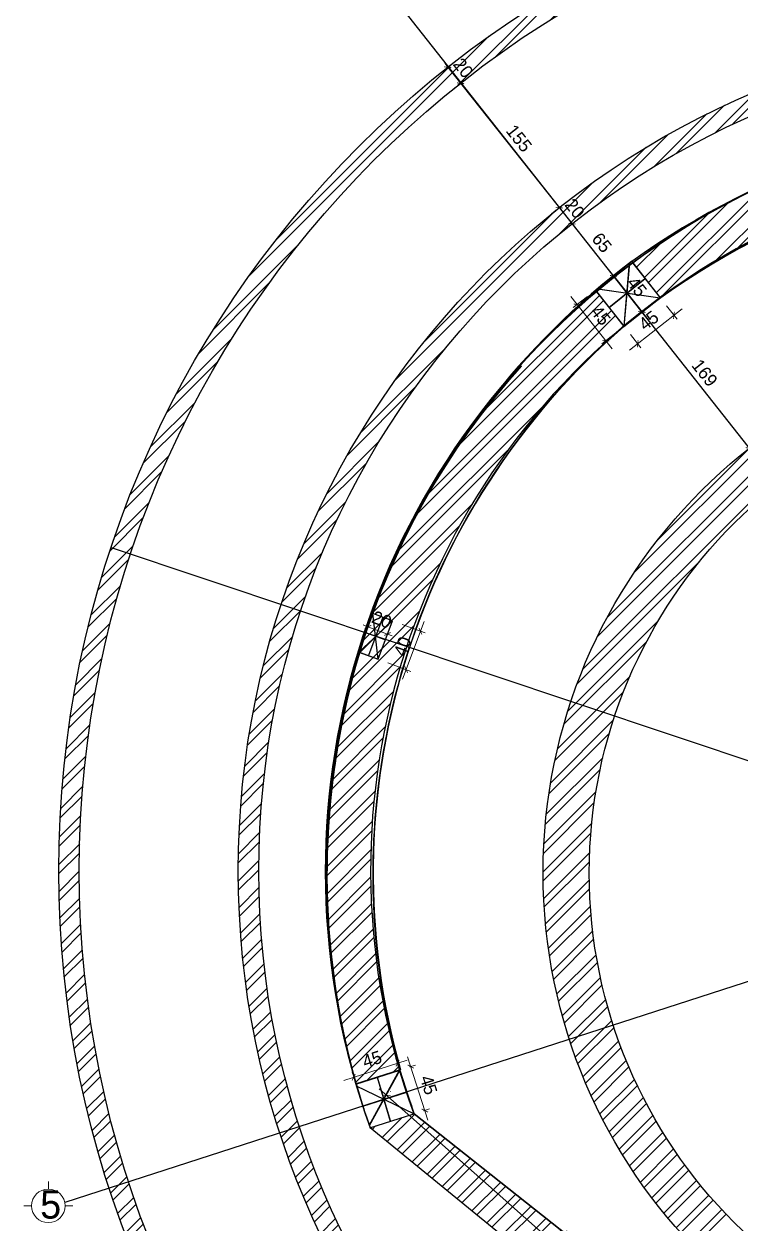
# Model space of a CAD drawing. Header units: inches. Extents: x -291016 to -124071, y 25078 to 137196.
# Drawn here: x -209830 to -209131, y 42402 to 43572 of the extents above; entities that cross this region are included whole.
import ezdxf

# ---------------------------------------------------------------- set-up
doc = ezdxf.new("R2010")
doc.units = ezdxf.units.IN
doc.header["$MEASUREMENT"] = 0
doc.layers.add('DOOR', color=112, linetype='Continuous', lineweight=20)
doc.layers.add('NOTES', color=7, linetype='Continuous')
doc.layers.add('WALL', color=7, linetype='Continuous')
doc.dimstyles.new('50PEA1', dxfattribs={"dimscale": 0, "dimtxt": 12.5, "dimasz": 5, "dimexe": 5, "dimexo": 10, "dimgap": 5, "dimtad": 1, "dimdec": 0, "dimdsep": 46, "dimtxsty": 'Standard', "dimblk1": 'ARCHTICK', "dimblk2": 'ARCHTICK', "dimsah": 1, "dimcen": 2.5, "dimdle": 10, "dimclrd": 8, "dimclre": 8, "dimclrt": 7, "dimadec": 0, "dimazin": 0, "dimtfac": 1, "dimtdec": 0, "dimtix": 1, "dimtmove": 2, "dimatfit": 3, "dimldrblk": 'ARCHTICK', "dimfxl": 1, "dimtolj": 1, "dimtzin": 0, "dimlwd": 13, "dimlwe": 13, "dimarcsym": 0})
pattern_1 = [(45, (-217502.221, 919.612), (-13.258252, 13.258252), []), (45, (-217493.383, 919.612), (-13.258252, 13.258252), [])]

# ---------------------------------------------------------------- blocks, each defined once
blk = doc.blocks.new('_ArchTick')
at = {"color": 0, "const_width": 0.15}
blk.add_lwpolyline([(-0.5, -0.5), (0.5, 0.5)], dxfattribs=at)
blk = doc.blocks.new('*D503')
at = {"layer": 'Defpoints', "color": 0, "linetype": 'Continuous', "ltscale": 0.2, "transparency": 16777216}
for p in [(-209470.2, 42989.3), (-209442.8, 42979.1), (-209484.1, 42951.8)]:
    blk.add_point(p, dxfattribs=at)
at = {"layer": 'DOOR', "color": 8, "linetype": 'Continuous', "lineweight": 13, "ltscale": 0.2, "transparency": 16777216}
for p, q in [((-209460.8, 42985.8), (-209438.1, 42977.4)), ((-209474.8, 42948.3), (-209452.1, 42939.9))]:
    blk.add_line(p, q, dxfattribs=at)
at = {"layer": 'DOOR', "color": 8, "lineweight": 13, "ltscale": 0.2, "transparency": 16777216}
blk.add_line((-209460.2, 42932.3), (-209439.3, 42988.5), dxfattribs=at)
at = {"layer": 'DOOR', "color": 8, "linetype": 'Continuous', "lineweight": 13, "ltscale": 0.2, "transparency": 16777216, "xscale": 5, "yscale": 5, "zscale": 5}
for p, rotation in [((-209442.8, 42979.1), 69.56496925485324), ((-209456.7, 42941.6), 249.5649692548533)]:
    blk.add_blockref('_ArchTick', p, dxfattribs=dict(at, rotation=rotation))
at = {"layer": 'DOOR', "color": 7, "linetype": 'Continuous', "ltscale": 0.2, "transparency": 16777216, "insert": (-209460.3, 42964.3), "char_height": 12.5, "attachment_point": 5, "rotation": 69.565}
blk.add_mtext('\\A1;40', dxfattribs=at)
blk = doc.blocks.new('*D504')
at = {"layer": 'Defpoints', "color": 0, "linetype": 'Continuous', "ltscale": 0.2, "transparency": 16777216}
for p in [(-209489.1, 42996.4), (-209470.2, 42989.3), (-209494, 42983.4)]:
    blk.add_point(p, dxfattribs=at)
at = {"layer": 'DOOR', "color": 8, "lineweight": 13, "ltscale": 0.2, "transparency": 16777216}
for p, q in [((-209494, 42983.4), (-209498.7, 42985.2)), ((-209475, 42976.4), (-209494, 42983.4)), ((-209475, 42976.4), (-209470.3, 42974.6))]:
    blk.add_line(p, q, dxfattribs=at)
at = {"layer": 'DOOR', "color": 8, "linetype": 'Continuous', "lineweight": 13, "ltscale": 0.2, "transparency": 16777216}
for p, q in [((-209492.6, 42987), (-209495.7, 42978.8)), ((-209473.7, 42980), (-209476.7, 42971.7))]:
    blk.add_line(p, q, dxfattribs=at)
at = {"layer": 'DOOR', "color": 8, "linetype": 'Continuous', "lineweight": 13, "ltscale": 0.2, "transparency": 16777216, "xscale": 5, "yscale": 5, "zscale": 5}
for p, rotation in [((-209494, 42983.4), 339.5649692549043), ((-209475, 42976.4), 159.5649692549042)]:
    blk.add_blockref('_ArchTick', p, dxfattribs=dict(at, rotation=rotation))
at = {"layer": 'DOOR', "color": 7, "linetype": 'Continuous', "ltscale": 0.2, "transparency": 16777216, "insert": (-209480.6, 42990.4), "char_height": 12.5, "attachment_point": 5, "rotation": 339.565}
blk.add_mtext('\\A1;20', dxfattribs=at)
blk = doc.blocks.new('*D518')
at = {"layer": 'Defpoints', "color": 0, "linetype": 'Continuous', "ltscale": 0.2, "transparency": 16777216}
for p in [(-209478.9, 42522.3), (-209475.5, 42526.1), (-209138.7, 42221.2)]:
    blk.add_point(p, dxfattribs=at)
at = {"layer": 'DOOR', "color": 8, "lineweight": 13, "ltscale": 0.2, "transparency": 16777216}
blk.add_line((-209127.9, 42218.4), (-209483, 42532.7), dxfattribs=at)
at = {"layer": 'DOOR', "color": 8, "linetype": 'Continuous', "lineweight": 13, "ltscale": 0.2, "transparency": 16777216}
for p, q in [((-209472.3, 42529.8), (-209472.2, 42529.8)), ((-209132.1, 42228.7), (-209132, 42228.8))]:
    blk.add_line(p, q, dxfattribs=at)
at = {"layer": 'DOOR', "color": 8, "linetype": 'Continuous', "lineweight": 13, "ltscale": 0.2, "transparency": 16777216, "xscale": 5, "yscale": 5, "zscale": 5}
for p, rotation in [((-209475.5, 42526.1), 138.4929883590388), ((-209135.4, 42225.1), 318.4929883590389)]:
    blk.add_blockref('_ArchTick', p, dxfattribs=dict(at, rotation=rotation))
at = {"layer": 'DOOR', "color": 7, "linetype": 'Continuous', "ltscale": 0.2, "transparency": 16777216, "insert": (-209298, 42384), "char_height": 12.5, "attachment_point": 5, "rotation": 318.493}
blk.add_mtext('\\A1;454', dxfattribs=at)
blk = doc.blocks.new('*D758')
at = {"color": 8, "lineweight": 13, "transparency": 16777216}
for p, q in [((-209238.8, 43253.4), (-209187.7, 43293.6)), ((-209202.8, 43296.6), (-209192.5, 43283.5)), ((-209238.1, 43268.8), (-209227.8, 43255.6))]:
    blk.add_line(p, q, dxfattribs=at)
at = {"layer": 'Defpoints', "color": 0, "transparency": 16777216}
for p in [(-209209, 43304.5), (-209195.6, 43287.4), (-209244.3, 43276.6)]:
    blk.add_point(p, dxfattribs=at)
at = {"color": 8, "lineweight": 13, "transparency": 16777216, "xscale": 5, "yscale": 5, "zscale": 5}
for p, rotation in [((-209195.6, 43287.4), 38.23468098425691), ((-209230.9, 43259.6), 218.2346809842569)]:
    blk.add_blockref('_ArchTick', p, dxfattribs=dict(at, rotation=rotation))
at = {"color": 7, "transparency": 16777216, "insert": (-209220.2, 43282.3), "char_height": 12.5, "attachment_point": 5, "rotation": 38.2347}
blk.add_mtext('\\A1;45', dxfattribs=at)
blk = doc.blocks.new('*D759')
at = {"color": 8, "lineweight": 13, "transparency": 16777216}
for p, q in [((-209255.8, 43254.8), (-209296.1, 43305.9)), ((-209280, 43305.8), (-209293.8, 43294.9)), ((-209252.2, 43270.4), (-209266, 43259.6))]:
    blk.add_line(p, q, dxfattribs=at)
at = {"layer": 'Defpoints', "color": 0, "transparency": 16777216}
for p in [(-209272.2, 43312), (-209289.9, 43298), (-209244.3, 43276.6)]:
    blk.add_point(p, dxfattribs=at)
at = {"color": 8, "lineweight": 13, "transparency": 16777216, "xscale": 5, "yscale": 5, "zscale": 5}
for p, rotation in [((-209289.9, 43298), 128.234680984255), ((-209262, 43262.7), 308.2346809842551)]:
    blk.add_blockref('_ArchTick', p, dxfattribs=dict(at, rotation=rotation))
at = {"color": 7, "transparency": 16777216, "insert": (-209267.1, 43287.3), "char_height": 12.5, "attachment_point": 5, "rotation": 308.2347}
blk.add_mtext('\\A1;45', dxfattribs=at)
blk = doc.blocks.new('*D760')
at = {"color": 8, "lineweight": 13, "transparency": 16777216}
for p, q in [((-209517.5, 42540.8), (-209455.7, 42560.6)), ((-209466.1, 42560.4), (-209466.7, 42562.3)), ((-209508.9, 42546.7), (-209509.5, 42548.6))]:
    blk.add_line(p, q, dxfattribs=at)
at = {"layer": 'Defpoints', "color": 0, "transparency": 16777216}
for p in [(-209465.2, 42557.5), (-209463.1, 42550.9), (-209505.9, 42537.2)]:
    blk.add_point(p, dxfattribs=at)
at = {"color": 8, "lineweight": 13, "transparency": 16777216, "xscale": 5, "yscale": 5, "zscale": 5}
for p, rotation in [((-209465.2, 42557.5), 17.7119008076966), ((-209508, 42543.8), 197.7119008076967)]:
    blk.add_blockref('_ArchTick', p, dxfattribs=dict(at, rotation=rotation))
at = {"color": 7, "transparency": 16777216, "insert": (-209490, 42561.4), "char_height": 12.5, "attachment_point": 5, "rotation": 17.7119}
blk.add_mtext('\\A1;45', dxfattribs=at)
blk = doc.blocks.new('*D761')
at = {"color": 8, "lineweight": 13, "transparency": 16777216}
for p, q in [((-209455.4, 42563.8), (-209435.6, 42501.9)), ((-209453.6, 42553.9), (-209447.6, 42555.8)), ((-209439.9, 42511), (-209433.9, 42513))]:
    blk.add_line(p, q, dxfattribs=at)
at = {"layer": 'Defpoints', "color": 0, "transparency": 16777216}
for p in [(-209463.1, 42550.9), (-209438.6, 42511.4), (-209449.4, 42508)]:
    blk.add_point(p, dxfattribs=at)
at = {"color": 8, "lineweight": 13, "transparency": 16777216, "xscale": 5, "yscale": 5, "zscale": 5}
for p, rotation in [((-209452.3, 42554.3), 107.7119008076842), ((-209438.6, 42511.4), 287.7119008076842)]:
    blk.add_blockref('_ArchTick', p, dxfattribs=dict(at, rotation=rotation))
at = {"color": 7, "transparency": 16777216, "insert": (-209434.8, 42536.3), "char_height": 12.5, "attachment_point": 5, "rotation": 287.7119}
blk.add_mtext('\\A1;45', dxfattribs=at)
blk = doc.blocks.new('*D774')
at = {"color": 8, "lineweight": 13, "transparency": 16777216}
for p, q in [((-209233, 43298.5), (-209115.9, 43150)), ((-209218.9, 43296.9), (-209222.8, 43293.8)), ((-209114.2, 43164), (-209118.1, 43160.9))]:
    blk.add_line(p, q, dxfattribs=at)
at = {"layer": 'Defpoints', "color": 0, "transparency": 16777216}
for p in [(-209226.8, 43290.7), (-209122.1, 43157.8), (-209122.1, 43157.8)]:
    blk.add_point(p, dxfattribs=at)
at = {"color": 8, "lineweight": 13, "transparency": 16777216, "xscale": 5, "yscale": 5, "zscale": 5}
for p, rotation in [((-209226.8, 43290.7), 128.2376062943688), ((-209122.1, 43157.8), 308.2376062943688)]:
    blk.add_blockref('_ArchTick', p, dxfattribs=dict(at, rotation=rotation))
at = {"color": 7, "transparency": 16777216, "insert": (-209165.6, 43231.2), "char_height": 12.5, "attachment_point": 5, "rotation": 308.2376}
blk.add_mtext('\\A1;169', dxfattribs=at)
blk = doc.blocks.new('*D780')
at = {"color": 8, "lineweight": 13, "transparency": 16777216}
for p, q in [((-209220.4, 43282.9), (-209260.7, 43333.7)), ((-209262.3, 43319.7), (-209258.4, 43322.8)), ((-209234.4, 43284.5), (-209230.5, 43287.6))]:
    blk.add_line(p, q, dxfattribs=at)
at = {"layer": 'Defpoints', "color": 0, "transparency": 16777216}
for p in [(-209254.5, 43325.9), (-209254.5, 43325.9), (-209226.6, 43290.7)]:
    blk.add_point(p, dxfattribs=at)
at = {"color": 8, "lineweight": 13, "transparency": 16777216, "xscale": 5, "yscale": 5, "zscale": 5}
for p, rotation in [((-209254.5, 43325.9), 128.4398585536767), ((-209226.6, 43290.7), 308.4398585536767)]:
    blk.add_blockref('_ArchTick', p, dxfattribs=dict(at, rotation=rotation))
at = {"color": 7, "transparency": 16777216, "insert": (-209231.7, 43315.3), "char_height": 12.5, "attachment_point": 5, "rotation": 308.4399}
blk.add_mtext('\\A1;45', dxfattribs=at)
blk = doc.blocks.new('*D781')
at = {"color": 8, "lineweight": 13, "transparency": 16777216}
for p, q in [((-209248.3, 43318), (-209301.1, 43384.6)), ((-209302.6, 43370.7), (-209298.8, 43373.7)), ((-209262.3, 43319.7), (-209258.4, 43322.8))]:
    blk.add_line(p, q, dxfattribs=at)
at = {"layer": 'Defpoints', "color": 0, "transparency": 16777216}
for p in [(-209294.9, 43376.8), (-209294.7, 43376.9), (-209254.5, 43325.9)]:
    blk.add_point(p, dxfattribs=at)
at = {"color": 8, "lineweight": 13, "transparency": 16777216, "xscale": 5, "yscale": 5, "zscale": 5}
for p, rotation in [((-209294.9, 43376.8), 128.4398585533632), ((-209254.5, 43325.9), 308.4398585533631)]:
    blk.add_blockref('_ArchTick', p, dxfattribs=dict(at, rotation=rotation))
at = {"color": 7, "transparency": 16777216, "insert": (-209265.9, 43358.3), "char_height": 12.5, "attachment_point": 5, "rotation": 308.4399}
blk.add_mtext('\\A1;65', dxfattribs=at)
blk = doc.blocks.new('*D782')
at = {"color": 8, "lineweight": 13, "transparency": 16777216}
for p, q in [((-209314.9, 43386.4), (-209311.3, 43389.3)), ((-209307.3, 43392.5), (-209310.4, 43396.4)), ((-209294.9, 43376.8), (-209307.3, 43392.5)), ((-209294.9, 43376.8), (-209291.8, 43372.9)), ((-209302.6, 43370.7), (-209298.8, 43373.7))]:
    blk.add_line(p, q, dxfattribs=at)
at = {"layer": 'Defpoints', "color": 0, "transparency": 16777216}
for p in [(-209307.3, 43392.5), (-209307.1, 43392.6), (-209294.7, 43376.9)]:
    blk.add_point(p, dxfattribs=at)
at = {"color": 8, "lineweight": 13, "transparency": 16777216, "xscale": 5, "yscale": 5, "zscale": 5}
for p, rotation in [((-209307.3, 43392.5), 308.4398585533631), ((-209294.9, 43376.8), 128.4398585533632)]:
    blk.add_blockref('_ArchTick', p, dxfattribs=dict(at, rotation=rotation))
at = {"color": 7, "transparency": 16777216, "insert": (-209292.3, 43391.6), "char_height": 12.5, "attachment_point": 5, "rotation": 308.4399}
blk.add_mtext('\\A1;20', dxfattribs=at)
blk = doc.blocks.new('*D783')
at = {"color": 8, "lineweight": 13, "transparency": 16777216}
for p, q in [((-209301.1, 43384.6), (-209409.9, 43521.7)), ((-209411.2, 43507.9), (-209407.6, 43510.7)), ((-209314.9, 43386.4), (-209311.3, 43389.3))]:
    blk.add_line(p, q, dxfattribs=at)
at = {"layer": 'Defpoints', "color": 0, "transparency": 16777216}
for p in [(-209403.7, 43513.9), (-209403.3, 43514.1), (-209307.1, 43392.6)]:
    blk.add_point(p, dxfattribs=at)
at = {"color": 8, "lineweight": 13, "transparency": 16777216, "xscale": 5, "yscale": 5, "zscale": 5}
for p, rotation in [((-209403.7, 43513.9), 128.4398585533632), ((-209307.3, 43392.5), 308.4398585533631)]:
    blk.add_blockref('_ArchTick', p, dxfattribs=dict(at, rotation=rotation))
at = {"color": 7, "transparency": 16777216, "insert": (-209346.7, 43460.1), "char_height": 12.5, "attachment_point": 5, "rotation": 308.4399}
blk.add_mtext('\\A1;155', dxfattribs=at)
blk = doc.blocks.new('*D784')
at = {"color": 8, "lineweight": 13, "transparency": 16777216}
for p, q in [((-209416.1, 43529.5), (-209419.2, 43533.4)), ((-209403.7, 43513.9), (-209416.1, 43529.5)), ((-209423.6, 43523.6), (-209420.1, 43526.4)), ((-209411.2, 43507.9), (-209407.6, 43510.7)), ((-209403.7, 43513.9), (-209400.6, 43509.9))]:
    blk.add_line(p, q, dxfattribs=at)
at = {"layer": 'Defpoints', "color": 0, "transparency": 16777216}
for p in [(-209416.1, 43529.5), (-209415.7, 43529.8), (-209403.3, 43514.1)]:
    blk.add_point(p, dxfattribs=at)
at = {"color": 8, "lineweight": 13, "transparency": 16777216, "xscale": 5, "yscale": 5, "zscale": 5}
for p, rotation in [((-209416.1, 43529.5), 308.4398585533631), ((-209403.7, 43513.9), 128.4398585533632)]:
    blk.add_blockref('_ArchTick', p, dxfattribs=dict(at, rotation=rotation))
at = {"color": 7, "transparency": 16777216, "insert": (-209401.1, 43528.7), "char_height": 12.5, "attachment_point": 5, "rotation": 308.4399}
blk.add_mtext('\\A1;20', dxfattribs=at)

msp = doc.modelspace()

# ---------------------------------------------------------------- hatches: boundary and pattern name
h = msp.add_hatch()
h.set_pattern_fill('ANSI32', color=4, scale=50, style=0)
h.set_pattern_definition([(45, (-214667.444, 2108.707), (-13.258252, 13.258252), []), (45, (-214658.605, 2108.707), (-13.258252, 13.258252), [])])
h.paths.add_polyline_path([(-209795.5512, 42745.3835, 1), (-207795.5512, 42745.3835, 1)])
h.paths.add_polyline_path([(-207815.5512, 42745.3835, -1), (-209775.5512, 42745.3835, -1)], flags=16)
h = msp.add_hatch()
h.set_pattern_fill('ANSI32', color=4, scale=50, style=0)
h.set_pattern_definition([(45, (-215741.365, -2630.001), (-13.258252, 13.258252), []), (45, (-215732.526, -2630.001), (-13.258252, 13.258252), [])])
h.paths.add_polyline_path([(-209620.5512, 42745.3835, 1), (-207970.5512, 42745.3835, 1)])
h.paths.add_polyline_path([(-207990.5512, 42745.3835, -1), (-209600.5512, 42745.3835, -1)], flags=16)
h = msp.add_hatch()
h.set_pattern_fill('ANSI32', color=4, scale=50, style=0)
h.set_pattern_definition(pattern_1)
h.paths.add_polyline_path([(-208409.3963, 43320.8866), (-208378.6496, 43327.0156), (-208378.4725, 43327.2669), (-208382.4196, 43354.0377, 0.091887879), (-208628.3404, 43462.5613, 0.054113794), (-208788.8669, 43481.9469), (-208789.0259, 43461.713), (-208829.0247, 43462.0274), (-208828.8728, 43481.3609, 0.057038558), (-208997.199, 43455.0066, 0.077479336), (-209203.9128, 43360.7192, 0.013147095), (-209235.759, 43338.3994), (-209209.1236, 43304.5939, -0.000023009), (-209209.071, 43304.6318, -0.317256596)])
h = msp.add_hatch()
h.set_pattern_fill('ANSI32', color=4, scale=50, style=0)
h.set_pattern_definition(pattern_1)
h.paths.add_polyline_path([(-209244.471, 43276.745), (-209271.0862, 43310.5249, 0.060241019), (-209392.3922, 43180.8364, 0.059875111), (-209479.0574, 43024.1749, -0.055864984), (-209400.5219, 43167.6516, 0.058443552), (-209482.2459, 43016.1911, 0.128203115), (-209527.262, 42640.3779, 0.035148365), (-209505.6599, 42537.4513), (-209463.4316, 42550.9377, -0.297366922)])
h = msp.add_hatch()
h.set_pattern_fill('ANSI32', color=4, scale=50, style=0)
h.set_pattern_definition(pattern_1)
h.paths.add_polyline_path([(-209449.3814, 42508.1857), (-209491.8943, 42494.6084), (-209132.5971, 42201.3449), (-208754.6889, 42005.5532), (-208758.5043, 42050.3677, 0.004819503), (-208745.0815, 42051.2565), (-209111.8962, 42241.3008)])
h.paths.add_polyline_path([(-209147.8414, 42241.8339), (-209116.86, 42216.5327), (-209129.6667, 42200.8508), (-209160.6482, 42226.152)], flags=16)
h.paths.add_polyline_path([(-209147.8414, 42241.8339), (-209116.86, 42216.5327), (-209129.5106, 42201.042)], flags=0)

# ---------------------------------------------------------------- linework, layer by layer
at = {"color": 1}
for p, q in [((-208796.7719, 42744.9422), (-209487.5793, 43621.7093)), ((-209239.2254, 43338.7508), (-209244.4703, 43276.7442)), ((-209239.0719, 43338.6134), (-209244.3168, 43276.6068)), ((-209258.9463, 43295.117), (-209223.9273, 43323.3827)), ((-209258.7928, 43294.9796), (-209223.7738, 43323.2453)), ((-209270.0663, 43313.2785), (-209209.1236, 43304.5939)), ((-209269.9128, 43313.1411), (-209208.9701, 43304.4566)), ((-209744.5336, 43060.7125), (-208797.4666, 42744.0334)), ((-209502.8783, 42958.8229), (-209470.1711, 42989.3228)), ((-209479.5993, 42992.8357), (-209493.5076, 42955.3315)), ((-209484.1369, 42951.84), (-209489.1438, 42996.3919)), ((-209484.1369, 42951.84), (-209470.1711, 42989.3228)), ((-208797.5147, 42742.7573), (-209789.6985, 42421.5726)), ((-209463.2406, 42550.9987), (-209493.1441, 42496.4998)), ((-209463.0871, 42550.8613), (-209492.9905, 42496.3624)), ((-209449.3814, 42508.1857), (-209505.2065, 42535.3037)), ((-209449.2279, 42508.0483), (-209505.053, 42535.1663)), ((-209485.1483, 42544.0021), (-209472.2727, 42500.8749)), ((-209484.9947, 42543.8647), (-209472.1192, 42500.7375)), ((-209499.0218, 42515.7643), (-209460.045, 42528.2133))]:
    msp.add_line(p, q, dxfattribs=at)
at = {"color": 3}
for p, q in [((-209236.9725, 43339.9395), (-209209.1236, 43304.5939)), ((-209236.819, 43339.8021), (-209208.9701, 43304.4566)), ((-209254.6458, 43326.0146), (-209226.797, 43290.6691)), ((-209254.4923, 43325.8772), (-209226.6434, 43290.5317)), ((-209272.3192, 43312.0897), (-209244.4703, 43276.7442)), ((-209272.1657, 43311.9524), (-209244.3168, 43276.6068)), ((-209244.4703, 43276.7442), (-209209.1236, 43304.5939)), ((-209244.3168, 43276.6068), (-209208.9701, 43304.4566)), ((-209506.0235, 42537.3352), (-209463.2406, 42550.9987)), ((-209505.8699, 42537.1978), (-209463.0871, 42550.8613)), ((-209448.9985, 42508.3086), (-209463.2406, 42550.9987)), ((-209463.0871, 42550.8613), (-209449.2279, 42508.0483)), ((-209448.8449, 42508.1712), (-209463.0871, 42550.8613)), ((-209499.0247, 42515.7643), (-209456.1575, 42529.4548)), ((-209492.3331, 42494.4683), (-209449.3814, 42508.1857)), ((-209492.1795, 42494.3309), (-209449.2279, 42508.0483)), ((-209111.8962, 42241.3008), (-209449.3814, 42508.1857)), ((-209448.8449, 42508.1712), (-209111.7426, 42241.1634)), ((-209111.7426, 42241.1634), (-209448.8449, 42508.1712)), ((-209132.5971, 42201.3449), (-209491.8943, 42494.6084)), ((-209132.4435, 42201.2075), (-209491.7407, 42494.471))]:
    msp.add_line(p, q, dxfattribs=at)
at = {"color": 4}
for p, q in [((-209284.1701, 42942.4238), (-208994.582, 43232.0119)), ((-209269.9078, 42974.3637), (-209026.522, 43217.7496)), ((-209260.6737, 42992.4367), (-209044.595, 43208.5154)), ((-209234.1504, 43036.6377), (-209088.7959, 43181.9921)), ((-209210.9273, 43068.6996), (-209120.8579, 43158.769)), ((-209289.8269, 42927.9282), (-209170.3868, 43047.3682)), ((-209299.053, 42901.0244), (-209210.8354, 42989.242)), ((-209302.8306, 42888.408), (-209222.0944, 42969.1441)), ((-209309.0642, 42864.4967), (-209238.4253, 42935.1356)), ((-209311.6183, 42853.1037), (-209244.6454, 42920.0767)), ((-209315.7827, 42831.2617), (-209254.5364, 42892.508)), ((-209317.4482, 42820.7574), (-209258.5, 42879.7055)), ((-209320.0543, 42800.4736), (-209264.9248, 42855.603)), ((-209321.0297, 42790.6594), (-209267.5097, 42844.1793)), ((-209322.3958, 42771.6156), (-209271.6458, 42822.3656)), ((-209322.81, 42762.3625), (-209273.2626, 42811.91)), ((-209323.1503, 42744.3446), (-209275.7198, 42791.7751)), ((-209323.0931, 42735.563), (-209276.5999, 42782.0561)), ((-209322.5597, 42718.4186), (-209277.7431, 42763.2353)), ((-209322.0961, 42710.0434), (-209278.0322, 42754.1073)), ((-209320.8019, 42693.6599), (-209278.0999, 42736.3619)), ((-209319.9809, 42685.6421), (-209277.8968, 42727.7262)), ((-209318.0121, 42669.9333), (-209277.0554, 42710.89)), ((-209316.8717, 42662.2348), (-209276.4305, 42702.6761)), ((-209314.2956, 42647.1332), (-209274.8011, 42686.6278)), ((-209312.8659, 42639.7241), (-209273.8067, 42678.7833)), ((-209309.7364, 42625.1759), (-209271.4807, 42663.4316)), ((-209308.0415, 42618.032), (-209270.1569, 42655.9166)), ((-209304.4024, 42603.9935), (-209267.2051, 42641.1907)), ((-209302.4621, 42597.095), (-209265.5833, 42633.9737)), ((-209298.349, 42583.5303), (-209262.0616, 42619.8178)), ((-209296.1796, 42576.8609), (-209260.1666, 42612.8739)), ((-209291.6224, 42563.7404), (-209256.1199, 42599.243)), ((-209289.2375, 42557.2865), (-209253.9721, 42592.5519)), ((-209284.261, 42544.5853), (-209249.4368, 42579.4095)), ((-209281.6718, 42538.3357), (-209247.0527, 42572.9548)), ((-209276.2968, 42526.033), (-209242.0588, 42560.271)), ((-209273.513, 42519.978), (-209239.4519, 42554.0391)), ((-209267.7571, 42508.0563), (-209234.0242, 42541.7891)), ((-209264.7866, 42502.1879), (-209231.2058, 42535.7687)), ((-209258.6644, 42490.6324), (-209225.3647, 42523.9321)), ((-209255.5141, 42484.9439), (-209222.344, 42518.114)), ((-209249.038, 42473.7423), (-209216.1065, 42506.6738)), ((-209245.7134, 42468.2281), (-209212.8913, 42501.0502)), ((-209238.8938, 42457.37), (-209206.2713, 42489.9925)), ((-209235.3996, 42452.0253), (-209202.8678, 42484.5572)), ((-209228.2449, 42441.5024), (-209195.8767, 42473.8707)), ((-209224.585, 42436.3234), (-209192.29, 42468.6184)), ((-209217.1021, 42426.1287), (-209184.9369, 42458.2939)), ((-209213.2796, 42421.1124), (-209181.1712, 42453.2207)), ((-209205.4738, 42411.2405), (-209173.4633, 42443.251)), ((-209201.4909, 42406.3845), (-209169.5216, 42438.3538)), ((-209193.3663, 42396.8315), (-209161.4641, 42428.7337)), ((-209189.2249, 42392.1341), (-209157.3487, 42424.0103)), ((-209180.7842, 42382.8971), (-209148.9453, 42414.736)), ((-209176.4852, 42378.3573), (-209144.6575, 42410.185))]:
    msp.add_line(p, q, dxfattribs=at)
for p, q in [((-209477.154, 42970.5814), (-209496.1267, 42977.6505)), ((-209502.8783, 42958.8229), (-209484.1369, 42951.84))]:
    msp.add_line(p, q)
at = {"color": 1}
msp.add_lwpolyline([(-209484.1369, 42951.84), (-209470.1711, 42989.3228), (-209489.1438, 42996.3919), (-209503.1096, 42958.9091)], close=True, dxfattribs=at)
for radius in [1000, 1000, 980, 825, 825, 805]:
    msp.add_circle((-208795.5512, 42745.3835), radius)
at = {"color": 3}
for radius in [527.6, 527.6, 482.6, 482.6]:
    msp.add_circle((-208795.5512, 42743.3929), radius, dxfattribs=at)
for centre, radius, start, end in [((-208798.1479, 42744.8702), 737.5059, 52.4414623, 199.8363865), ((-208797.6134, 42731.908), 749.9578, 54.7873301, 125.8482395), ((-208797.714, 42746.0364), 693.7171, 52.3254693, 200.0514713), ((-208797.8362, 42735.569), 701.6784, 52.8052315, 129.5329985), ((-208797.6826, 42735.4316), 701.6784, 52.8052315, 129.5329985), ((-208797.9901, 42733.4864), 703.7006, 56.562982, 125.7496673), ((-208797.8365, 42733.349), 703.7006, 56.562982, 125.7496673), ((-208795.4857, 42744.0884), 739.6257, 112.0754762, 196.2232402), ((-208795.3322, 42743.951), 739.6257, 112.0754762, 196.2232402), ((-208783.9518, 42741.9445), 750.2172, 127.146328, 187.9488174), ((-208783.7983, 42741.8071), 750.2172, 127.146328, 187.9488174), ((-208781.3651, 42741.2987), 707.9324, 130.8564289, 195.5935249), ((-208781.2116, 42741.1613), 707.9324, 130.8564289, 195.5935249), ((-208785.053, 42743.2217), 703.8628, 130.7296375, 195.8356912), ((-208785.2787, 42742.3747), 748.961, 161.6802478, 197.6007767), ((-208785.1251, 42742.2373), 748.961, 161.6802478, 197.6007767), ((-208779.8537, 42741.6483), 709.4822, 161.7729575, 195.5879072), ((-208779.7002, 42741.5109), 709.4822, 161.7729575, 195.5879072), ((-208795.2019, 42744.6347), 695.1002, 198.0135794, 199.8882206), ((-208795.2019, 42744.6347), 740.1002, 198.0135794, 199.7558771)]:
    msp.add_arc(centre, radius, start, end, dxfattribs=at)
at = {"color": 1}
for centre in [(-208795.7047, 42743.5303), (-208795.5512, 42743.3929)]:
    msp.add_arc(centre, 738.7034, 137.9768857, 188.1953346, dxfattribs=at)
msp.add_arc((-208795.5512, 42745.3835), 740, 197.7980005, 198.084169)
at = {"layer": 'DOOR', "color": 2, "linetype": 'Continuous', "ltscale": 0.2}
for centre, radius, start, end in [((-208799.7245, 42745.5577), 734.2485, 137.8859339, 161.5617236), ((-208799.5709, 42745.4203), 734.2485, 137.8859339, 161.5617236), ((-208795.7047, 42743.5303), 738.7034, 161.5111588, 188.1953346), ((-208795.5512, 42743.3929), 738.7034, 161.5111588, 188.1953346)]:
    msp.add_arc(centre, radius, start, end, dxfattribs=at)
at = {"layer": 'WALL', "color": 0, "lineweight": 13}
for p, q in [((-209805.777, 42442.0991), (-209805.777, 42434.7488)), ((-209822.1746, 42418.4993), (-209829.5248, 42418.4993)), ((-209789.3795, 42418.4993), (-209782.0293, 42418.4993))]:
    msp.add_line(p, q, dxfattribs=at)
msp.add_circle((-209805.777, 42418.3507), 16.3982, dxfattribs=at)
msp.add_circle((-209805.777, 42418.3507), 16.3982, dxfattribs=at)

# ---------------------------------------------------------------- texts
at = {"layer": 'NOTES', "color": 0, "insert": (-209813.7417, 42433.3978), "char_height": 27.5, "attachment_point": 1}
msp.add_mtext('5', dxfattribs=at)

# ---------------------------------------------------------------- dimensions: what is measured, and where the dimension line sits
at = {"color": 3}
for base, p1, p2, picture, middle in [((-209416.1358, 43529.5219), (-209403.3403, 43514.1437), (-209415.7442, 43529.8327), '*D784', (-209401.1072, 43528.6834)), ((-209403.7019, 43513.8567), (-209307.0975, 43392.6433), (-209403.3403, 43514.1437), '*D783', (-209346.7091, 43460.148)), ((-209307.3396, 43392.4512), (-209294.7198, 43376.9337), (-209307.0975, 43392.6433), '*D782', (-209292.311, 43391.6127)), ((-209294.9058, 43376.7861), (-209254.4923, 43325.8772), (-209294.7198, 43376.9337), '*D781', (-209265.8892, 43358.3243))]:
    dim = msp.add_linear_dim(base=base, p1=p1, p2=p2, angle=308.4398586, dimstyle='50PEA1', override={"dimscale": 1}, dxfattribs=at)
    dim.commit()
    dim.dimension.update_dxf_attribs({"geometry": picture, "text_midpoint": middle})
for p1, p2, distance, picture, middle in [((-209226.6086, 43290.747), (-209254.4923, 43325.8772), 0.0046, '*D780', (-209231.7424, 43315.3033)), ((-209244.3168, 43276.6068), (-209272.1657, 43311.9524), 22.5436, '*D759', (-209267.1121, 43287.2902)), ((-209244.3168, 43276.6068), (-209208.9701, 43304.4566), -21.6807, '*D758', (-209220.188, 43282.3385)), ((-209226.797, 43290.6691), (-209122.0955, 43157.7968), 0.0276, '*D774', (-209165.5882, 43231.2129)), ((-209505.8699, 42537.1978), (-209463.0871, 42550.8613), 6.9796, '*D760', (-209490.0245, 42561.3951)), ((-209463.0871, 42550.8613), (-209449.3967, 42507.9944), 11.2901, '*D761', (-209434.7702, 42536.2853))]:
    dim = msp.add_aligned_dim(p1=p1, p2=p2, distance=distance, dimstyle='50PEA1', override={"dimscale": 1}, dxfattribs=at)
    dim.commit()
    dim.dimension.update_dxf_attribs({"geometry": picture, "text_midpoint": middle})
at = {"layer": 'DOOR', "color": 2, "linetype": 'Continuous', "ltscale": 0.2}
for p1, p2, distance, picture, middle in [((-209470.1711, 42989.3228), (-209489.1438, 42996.3919), 13.821, '*D504', (-209480.5551, 42990.4482)), ((-209484.1369, 42951.84), (-209470.1711, 42989.3228), -29.2352, '*D503', (-209460.3006, 42964.302)), ((-209138.7415, 42221.2359), (-209478.907, 42522.2632), -5.1012, '*D518', (-209297.9882, 42383.9945))]:
    dim = msp.add_aligned_dim(p1=p1, p2=p2, distance=distance, dimstyle='50PEA1', override={"dimscale": 1}, dxfattribs=at)
    dim.commit()
    dim.dimension.update_dxf_attribs({"geometry": picture, "text_midpoint": middle})

doc.saveas('drawing.dxf')
